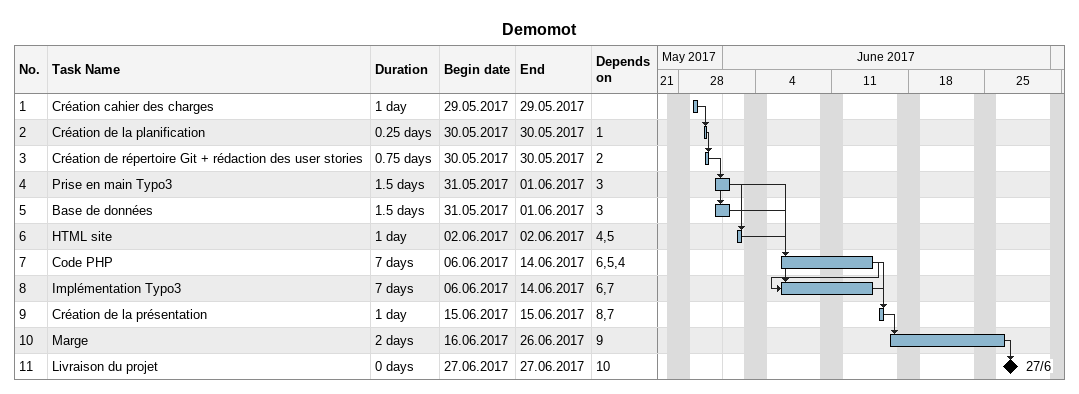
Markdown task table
Demomot

| ID | Task | Duration | Start | Finish | Predecessors |
|---|---|---|---|---|---|
| 1 | Création cahier des charges | 1d | 2017-05-29 | 2017-05-29 |  |
| 2 | Création de la planification | 0.25d | 2017-05-30 | 2017-05-30 | 1 |
| 3 | Création de répertoire Git + rédaction des user stories | 0.75d | 2017-05-30 | 2017-05-30 | 2 |
| 4 | Prise en main Typo3 | 1.5d | 2017-05-31 | 2017-06-01 | 3 |
| 5 | Base de données | 1.5d | 2017-05-31 | 2017-06-01 | 3 |
| 6 | HTML site | 1d | 2017-06-02 | 2017-06-02 | 4, 5 |
| 7 | Code PHP | 7d | 2017-06-06 | 2017-06-14 | 6, 5, 4 |
| 8 | Implémentation Typo3 | 7d | 2017-06-06 | 2017-06-14 | 6, 7 |
| 9 | Création de la présentation | 1d | 2017-06-15 | 2017-06-15 | 8, 7 |
| 10 | Marge | 2d | 2017-06-16 | 2017-06-26 | 9 |
| 11 | Livraison du projet | 0d | 2017-06-27 | 2017-06-27 | 10 |
